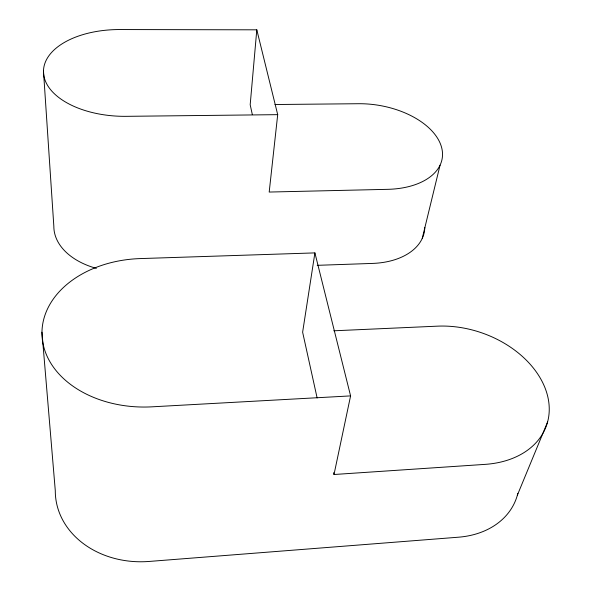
<?xml version="1.0" encoding="UTF-8"?>
<svg xmlns="http://www.w3.org/2000/svg" width="591" height="591" viewBox="0 0 591 591"><rect width="100%" height="100%" fill="white"/><g stroke="black" fill="none" stroke-linecap="round" stroke-linejoin="round"><path stroke-width="0.89" d="M274.97 104.518L358.523 103.721A70.78 41.688 9.8 0 1 440.989 145.423A70.78 41.688 9.8 0 1 387.822 189.327L269.193 192.053L277.704 114.654L126.275 116.331A78.633 43.357 1.5 0 1 43.542 73.299A78.633 43.357 1.5 0 1 119.766 29.55L256.797 29.823L250.185 104.747L252.342 114.654M314.9 252.896L350.589 395.896L151.791 406.837A102.465 74.274 -0.3 0 1 42.124 337.262A102.465 74.274 -0.3 0 1 140.207 258.585L314.9 252.896L302.629 332.194L317.123 397.942M333.812 330.797L437.451 326.158A91.502 66.133 19.1 0 1 546.003 390.525A91.502 66.133 19.1 0 1 485.1 464.371L334.004 474.507L350.589 395.896M422.24 238.409L440.051 165.229M517.384 495.11L547.562 422.04M317.212 265.329L372.574 263.416A66.709 42.655 10.2 0 0 424.796 227.483M256.797 29.823L277.704 114.654M333.605 472.711L334.004 474.507M41.968 332.186L55.288 490.67A87.808 72.686 -3.9 0 0 149.05 561.45L458.431 537.204A84.978 65.557 21.3 0 0 517.842 493.352M43.483 71.038L53.84 226.257A69.657 45.522 0 0 0 96.363 268.358"/></g></svg>
